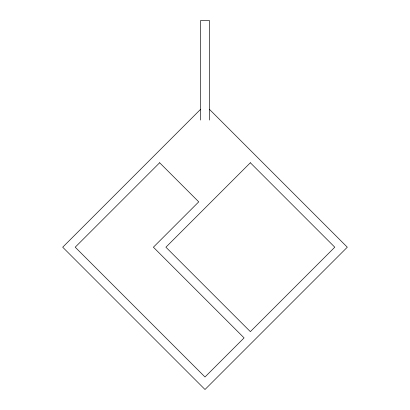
<?xml version="1.0" encoding="UTF-8"?>
<svg xmlns="http://www.w3.org/2000/svg" width="410" height="410" viewBox="0 0 410 410"><rect width="100%" height="100%" fill="white"/><g stroke="black" fill="none" stroke-linecap="round" stroke-linejoin="round"><path stroke-width="0.61" d="M200.577 109.849L200.577 109.321L62.699 247.199L205 389.5L347.301 247.199L209.423 109.321M209.423 120.063L209.423 20.5L200.577 20.5L200.577 120.063M159.649 162.755L75.209 247.199L205 376.99L244.093 337.896L153.396 247.199L198.748 201.848L159.649 162.755M250.351 162.755L165.906 247.199L250.351 331.639L334.791 247.199L250.351 162.755"/></g></svg>
